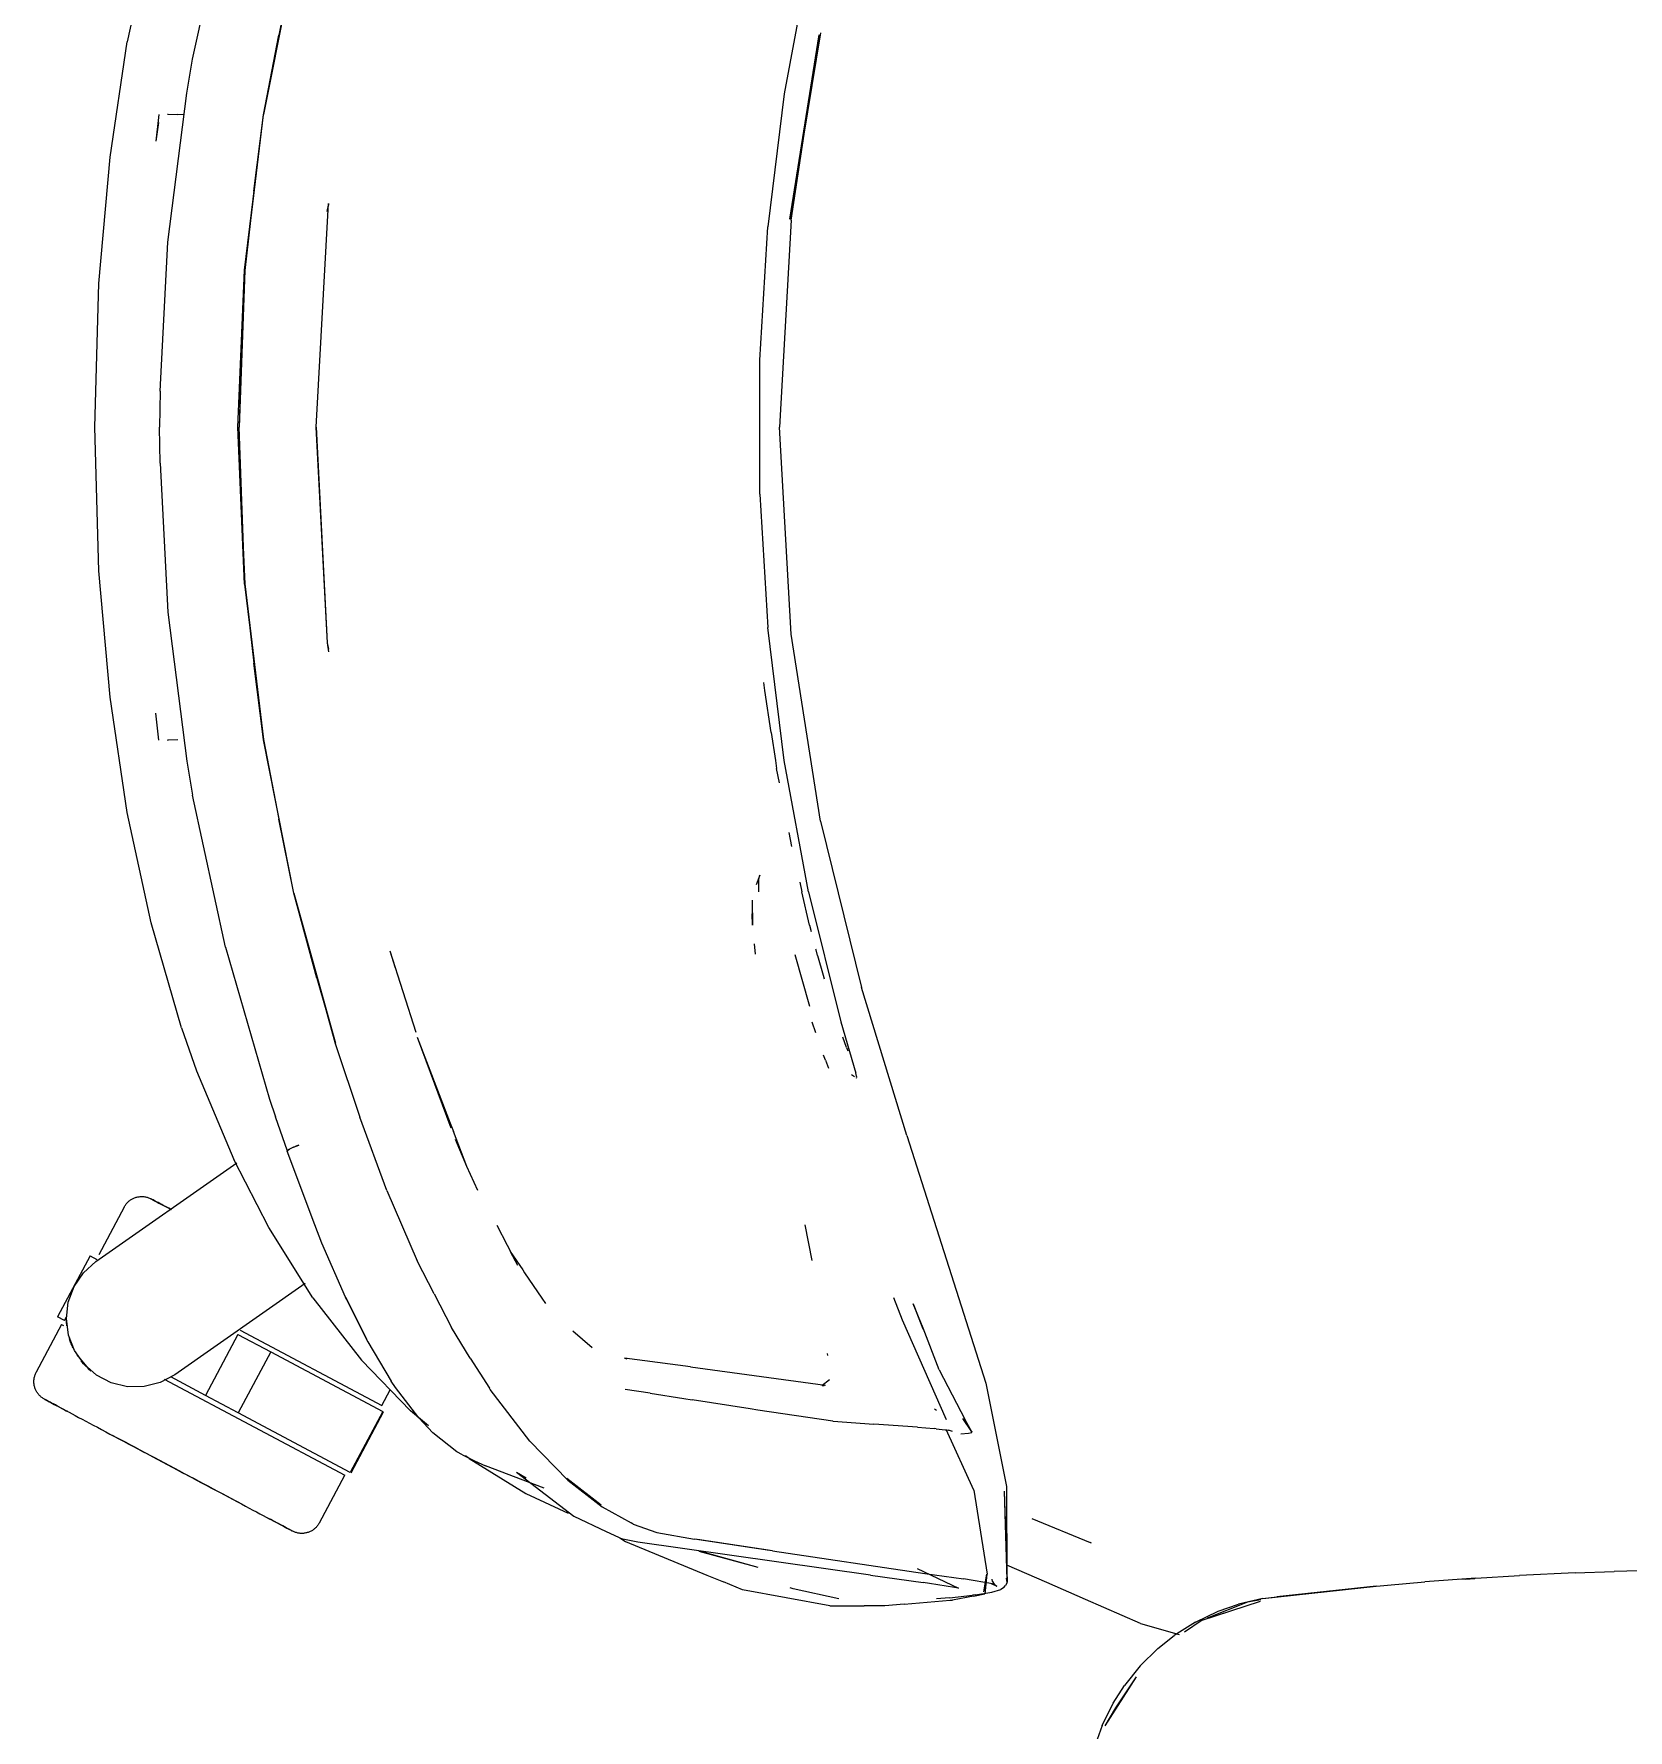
# Model space of a CAD drawing. Header units: millimetres. Extents: x 155927 to 295199, y -4084 to 97293.
# Drawn here: x 185115.8 to 185439, y 31884.3 to 32228.1 of the extents above; entities that cross this region are included whole.
import ezdxf

# ---------------------------------------------------------------- set-up
doc = ezdxf.new("R2010")
doc.units = ezdxf.units.MM
doc.header["$MEASUREMENT"] = 0
doc.layers.add('G-IMPT', color=8, linetype='CONTINUOUS', lineweight=9)
doc.layers.add('I-FURN', color=8, linetype='CONTINUOUS', lineweight=9)

msp = doc.modelspace()

# ---------------------------------------------------------------- linework, layer by layer
at = {"layer": 'G-IMPT'}
for p, q in [((185147.97, 32222.98), (185154.64, 32253.77)), ((185139.54, 32248.87), (185134.73, 32226.51)), ((185162.32, 32211.71), (185168.53, 32242.95)), ((185168.53, 32242.95), (185162.32, 32211.79)), ((185168.49, 32242.84), (185165.42, 32227.81)), ((185272.82, 32242.6), (185267.89, 32215.93)), ((185131.23, 32203.09), (185134.73, 32226.51)), ((185162.32, 32211.71), (185165.42, 32227.81)), ((185275.28, 32228.28), (185269.02, 32190.54)), ((185269.02, 32190.54), (185275.02, 32227.9)), ((185269.28, 32190.37), (185275.02, 32227.9)), ((185146.78, 32216.06), (185147.97, 32222.98)), ((185142.97, 32185.89), (185146.78, 32216.06)), ((185267.89, 32215.93), (185264.59, 32189.01)), ((185141.14, 32211.79), (185140.49, 32206.38)), ((185141.06, 32210.15), (185140.49, 32206.38)), ((185142.9, 32211.82), (185144.99, 32211.75)), ((185142.9, 32211.82), (185143.01, 32211.82)), ((185146.23, 32211.71), (185144.99, 32211.75)), ((185158.5, 32180.2), (185162.32, 32211.79)), ((185158.53, 32180.16), (185162.32, 32211.71)), ((185160.38, 32196.23), (185162.32, 32211.71)), ((185128.97, 32177.52), (185131.23, 32203.09)), ((185160.38, 32196.23), (185158.53, 32180.16)), ((185172.99, 32148.38), (185175.49, 32193.72)), ((185175.49, 32193.72), (185175.26, 32192.11)), ((185175.26, 32192.11), (185175.49, 32193.41)), ((185175.54, 32193.66), (185175.49, 32193.41)), ((185262.94, 32161.94), (185264.59, 32189.01)), ((185269.28, 32190.37), (185266.93, 32148.38)), ((185141.36, 32155.69), (185142.97, 32185.89)), ((185157.16, 32148.38), (185158.5, 32180.2)), ((185158.53, 32180.16), (185157.39, 32148.38)), ((185158.53, 32180.16), (185157.86, 32165.26)), ((185128.12, 32148.38), (185128.97, 32177.52)), ((185157.86, 32165.26), (185157.39, 32148.38)), ((185262.94, 32134.82), (185262.94, 32161.94)), ((185141.36, 32155.69), (185141.26, 32148.38)), ((185128.97, 32119.24), (185128.12, 32148.38)), ((185141.36, 32141.07), (185141.26, 32148.38)), ((185158.5, 32116.56), (185157.16, 32148.38)), ((185157.86, 32131.5), (185157.39, 32148.38)), ((185158.53, 32116.6), (185157.39, 32148.38)), ((185172.93, 32148.38), (185175.26, 32104.65)), ((185172.99, 32148.38), (185175.26, 32104.65)), ((185269.28, 32106.39), (185266.93, 32148.38)), ((185141.36, 32141.07), (185142.97, 32110.86)), ((185262.94, 32134.82), (185264.59, 32107.75)), ((185157.86, 32131.5), (185158.53, 32116.6)), ((185131.23, 32093.67), (185128.97, 32119.24)), ((185158.5, 32116.56), (185162.32, 32084.97)), ((185158.53, 32116.6), (185162.32, 32085.05)), ((185158.53, 32116.6), (185160.38, 32100.52)), ((185142.97, 32110.86), (185146.78, 32080.69)), ((185267.89, 32080.83), (185264.59, 32107.75)), ((185275.28, 32068.48), (185269.28, 32106.39)), ((185175.26, 32104.65), (185175.52, 32102.87)), ((185175.26, 32104.65), (185175.49, 32103.35)), ((185175.54, 32103.1), (185175.49, 32103.35)), ((185162.32, 32085.05), (185160.38, 32100.52)), ((185263.97, 32094.98), (185263.79, 32096.64)), ((185134.73, 32070.25), (185131.23, 32093.67)), ((185265.26, 32086.46), (185263.97, 32094.98)), ((185141.14, 32084.96), (185140.49, 32090.38)), ((185265.26, 32086.46), (185266.12, 32080.83)), ((185144.99, 32085.01), (185142.9, 32084.93)), ((185142.9, 32084.93), (185143.01, 32084.93)), ((185168.49, 32053.92), (185162.32, 32085.05)), ((185162.32, 32085.05), (185165.42, 32068.94)), ((185168.49, 32053.92), (185162.32, 32084.97)), ((185146.78, 32080.69), (185147.97, 32073.77)), ((185266.12, 32080.83), (185266.36, 32079.2)), ((185266.92, 32076.3), (185266.36, 32079.2)), ((185272.82, 32054.16), (185267.89, 32080.83)), ((185154.64, 32042.98), (185147.97, 32073.77)), ((185139.54, 32047.88), (185134.73, 32070.25)), ((185168.49, 32053.92), (185165.42, 32068.94)), ((185275.28, 32068.48), (185283.59, 32034.79)), ((185268.84, 32066.2), (185269.38, 32063.38)), ((185262.93, 32057.57), (185262.24, 32055.62)), ((185262.71, 32056.52), (185262.68, 32054.21)), ((185262.71, 32056.52), (185262.93, 32057.57)), ((185271.04, 32056.15), (185271.5, 32054.18)), ((185173.15, 32036.67), (185168.49, 32053.92)), ((185168.49, 32053.92), (185176.88, 32023.42)), ((185168.49, 32053.92), (185176.92, 32023.51)), ((185261.39, 32052.51), (185261.48, 32047.45)), ((185261.39, 32052.51), (185261.4, 32049.73)), ((185262.67, 32054.35), (185262.68, 32054.21)), ((185273.05, 32047.42), (185271.5, 32054.18)), ((185272.82, 32054.16), (185279.36, 32027.84)), ((185145.71, 32026.64), (185139.54, 32047.88)), ((185261.48, 32047.45), (185261.4, 32049.73)), ((185273.05, 32047.42), (185273.39, 32046.13)), ((185154.64, 32042.98), (185163.58, 32012.16)), ((185187.94, 32042.24), (185189.02, 32038.8)), ((185187.94, 32042.24), (185193.2, 32025.75)), ((185261.79, 32043.66), (185262.01, 32041.57)), ((185273.08, 32030.94), (185270.15, 32041.41)), ((185274.35, 32042.41), (185274.3, 32042.58)), ((185274.67, 32041.27), (185274.35, 32042.41)), ((185274.67, 32041.27), (185275.78, 32037.27)), ((185173.15, 32036.67), (185176.92, 32023.51)), ((185275.78, 32037.27), (185275.99, 32036.58)), ((185292.78, 32004.82), (185283.59, 32034.79)), ((185273.52, 32027.85), (185274.25, 32025.64)), ((185279.36, 32027.84), (185282.44, 32017.41)), ((185145.71, 32026.64), (185148.79, 32017.91)), ((185193.47, 32024.76), (185200.29, 32006.36)), ((185193.47, 32024.76), (185200.19, 32007.31)), ((185280.52, 32022.64), (185279.78, 32024.74)), ((185176.88, 32023.42), (185181.88, 32008.51)), ((185276.24, 32020.09), (185275.86, 32021.1)), ((185280.52, 32022.64), (185280.77, 32021.98)), ((185148.79, 32017.91), (185156.3, 31999.93)), ((185276.24, 32020.09), (185276.85, 32018.43)), ((185281.54, 32017.16), (185281.75, 32017.01)), ((185281.54, 32017.16), (185282.15, 32016.77)), ((185282.5, 32017.14), (185282.44, 32017.41)), ((185282.58, 32016.85), (185282.5, 32017.14)), ((185282.63, 32016.62), (185282.58, 32016.85)), ((185282.55, 32016.39), (185282.63, 32016.62)), ((185163.58, 32012.16), (185164.77, 32008.55)), ((185167.18, 32001.62), (185164.77, 32008.55)), ((185187.34, 31993.63), (185181.88, 32008.51)), ((185200.19, 32007.31), (185200.85, 32005.59)), ((185203.58, 31998.51), (185200.85, 32005.59)), ((185203.58, 31998.51), (185201.27, 32003.95)), ((185292.78, 32004.82), (185308.77, 31954.58)), ((185163.4, 31986.16), (185156.3, 31999.93)), ((185167.14, 32001.62), (185167.18, 32001.75)), ((185172.72, 31986.66), (185167.14, 32001.62)), ((185167.18, 32001.75), (185167.58, 32002.02)), ((185167.18, 32001.75), (185167.19, 32001.8)), ((185167.18, 32001.75), (185167.18, 32001.62)), ((185167.58, 32002.02), (185167.19, 32001.8)), ((185168.41, 32002.4), (185167.58, 32002.02)), ((185167.76, 32002.12), (185167.58, 32002.02)), ((185168.41, 32002.4), (185167.76, 32002.12)), ((185168.41, 32002.4), (185169.47, 32002.83)), ((185168.41, 32002.4), (185168.87, 32002.6)), ((185169.47, 32002.83), (185168.87, 32002.6)), ((185205.77, 31993.66), (185203.58, 31998.51)), ((185187.34, 31993.63), (185193.52, 31979.4)), ((185172.37, 31971.86), (185163.4, 31986.16)), ((185174.19, 31982.97), (185172.72, 31986.66)), ((185209.64, 31986.61), (185213.83, 31978.51)), ((185272.06, 31986.71), (185273.47, 31979.45)), ((185178.97, 31972.02), (185174.19, 31982.97)), ((185196.91, 31972.67), (185193.52, 31979.4)), ((185212.33, 31981.28), (185214.88, 31977.53)), ((185212.33, 31981.28), (185213.83, 31978.51)), ((185214.88, 31977.53), (185215.28, 31976.95)), ((185215.28, 31976.95), (185218.77, 31971.82)), ((185179.19, 31971.57), (185178.97, 31972.02)), ((185178.97, 31972.02), (185183.49, 31962.96)), ((185178.97, 31972.02), (185183.19, 31963.56)), ((185196.91, 31972.67), (185200.48, 31965.88)), ((185172.37, 31971.86), (185182.18, 31959.26)), ((185179.19, 31971.57), (185183.49, 31962.96)), ((185218.77, 31971.82), (185219.52, 31970.71)), ((185290.05, 31971.98), (185291.79, 31967.4)), ((185296.09, 31965.76), (185294.07, 31970.66)), ((185294.07, 31970.66), (185296.09, 31965.56)), ((185296.09, 31965.56), (185294.3, 31970.09)), ((185204.25, 31959.65), (185200.48, 31965.88)), ((185225.05, 31965.18), (185228.95, 31961.85)), ((185291.79, 31967.4), (185300.71, 31947.24)), ((185299.34, 31957.29), (185296.09, 31965.76)), ((185183.49, 31962.96), (185183.19, 31963.56)), ((185183.49, 31962.96), (185188.23, 31954.97)), ((185192.13, 31948.97), (185182.18, 31959.26)), ((185204.25, 31959.65), (185208.13, 31953.56)), ((185248.9, 31957.91), (185235.54, 31959.68)), ((185235.54, 31959.68), (185236.02, 31959.54)), ((185276.73, 31960.23), (185276.69, 31960.58)), ((185189.09, 31953.68), (185188.23, 31954.97)), ((185248.9, 31957.91), (185276.23, 31954.17)), ((185277.09, 31955.28), (185275.53, 31954.04)), ((185299.34, 31957.29), (185304.62, 31947.18)), ((185193.8, 31947.55), (185189.09, 31953.68)), ((185208.3, 31953.3), (185208.13, 31953.56)), ((185216.32, 31942.86), (185208.3, 31953.3)), ((185240.71, 31952.55), (185235.64, 31953.3)), ((185240.71, 31952.55), (185247.55, 31951.49)), ((185247.55, 31951.49), (185249.21, 31951.23)), ((185275.74, 31954.08), (185275.97, 31954.12)), ((185276.23, 31954.17), (185275.97, 31954.12)), ((185308.77, 31954.58), (185312.96, 31933.62)), ((185195.81, 31945.97), (185192.13, 31948.97)), ((185260.98, 31949.36), (185249.21, 31951.23)), ((185262.53, 31949.11), (185260.98, 31949.36)), ((185277.75, 31946.9), (185262.53, 31949.11)), ((185298.34, 31949.41), (185298.77, 31949.14)), ((185193.8, 31947.55), (185196.7, 31944.52)), ((185201.56, 31940.66), (185196.7, 31944.52)), ((185277.75, 31946.9), (185277.83, 31946.89)), ((185277.83, 31946.89), (185286.07, 31946.28)), ((185294.91, 31945.64), (185286.07, 31946.28)), ((185294.91, 31945.64), (185298.32, 31945.39)), ((185298.69, 31945.35), (185298.32, 31945.39)), ((185298.69, 31945.35), (185301.15, 31945.06)), ((185306.33, 31932.92), (185300.75, 31945.21)), ((185301.15, 31945.06), (185301.22, 31945.04)), ((185301.99, 31944.76), (185301.22, 31945.04)), ((185305.97, 31944.73), (185304.13, 31947.43)), ((185305.97, 31944.73), (185304.62, 31947.18)), ((185305.25, 31944.45), (185305.94, 31944.6)), ((185305.94, 31944.6), (185305.97, 31944.73)), ((185305.97, 31944.73), (185306, 31944.9)), ((185224.05, 31934.96), (185216.32, 31942.86)), ((185303.73, 31944.29), (185305.25, 31944.45)), ((185202.7, 31940.05), (185201.56, 31940.66)), ((185202.7, 31940.05), (185205.14, 31938.87)), ((185204.06, 31939.35), (185203.29, 31939.85)), ((185204.06, 31939.35), (185215.5, 31932.23)), ((185205.14, 31938.87), (185207.36, 31937.8)), ((185219.27, 31933.29), (185207.36, 31937.8)), ((185213.62, 31936.52), (185225.27, 31927.61)), ((185213.62, 31936.52), (185215.57, 31935.41)), ((185230.79, 31929.87), (185223.84, 31935.27)), ((185223.84, 31935.27), (185227.42, 31932.46)), ((185224.05, 31934.96), (185231.02, 31929.54)), ((185215.5, 31932.23), (185224.13, 31928.25)), ((185230.79, 31929.87), (185227.42, 31932.46)), ((185306.33, 31932.92), (185309.05, 31915.87)), ((185312.52, 31932.73), (185313.11, 31914.29)), ((185312.52, 31932.73), (185313.01, 31914.75)), ((185312.96, 31933.62), (185313.01, 31914.75)), ((185225.27, 31927.61), (185231.84, 31924.54)), ((185231.02, 31929.54), (185236.85, 31926.26)), ((185231.84, 31924.54), (185235.21, 31922.97)), ((185237.28, 31926.04), (185236.85, 31926.26)), ((185237.28, 31926.04), (185242.07, 31924.29)), ((185242.07, 31924.29), (185249.74, 31922.99)), ((185318.1, 31927.19), (185329.96, 31922.27)), ((185234.59, 31923.26), (185235.76, 31922.49)), ((185238.2, 31922.33), (185235.21, 31922.97)), ((185235.76, 31922.49), (185252.22, 31915.69)), ((185285.41, 31915.65), (185238.2, 31922.33)), ((185264.9, 31920.69), (185249.74, 31922.99)), ((185264.9, 31920.69), (185250.32, 31922.92)), ((185265.5, 31920.6), (185250.32, 31922.92)), ((185262.62, 31917.2), (185250.63, 31920.45)), ((185262.62, 31917.2), (185250.73, 31920.56)), ((185265.5, 31920.6), (185296.38, 31916.04)), ((185330.23, 31922.16), (185329.96, 31922.27)), ((185294.83, 31917.02), (185303.26, 31913.02)), ((185321.17, 31914.16), (185313, 31917.73)), ((185252.22, 31915.69), (185255.58, 31914.3)), ((185259.44, 31912.71), (185255.58, 31914.3)), ((185285.41, 31915.65), (185296.08, 31914.21)), ((185297.38, 31914), (185296.08, 31914.21)), ((185296.38, 31916.04), (185304.23, 31914.93)), ((185302.4, 31913.17), (185297.38, 31914)), ((185310.5, 31913.82), (185304.23, 31914.93)), ((185308.36, 31912.29), (185309.05, 31915.87)), ((185308.36, 31912.29), (185308.98, 31915.84)), ((185308.98, 31915.84), (185308.6, 31911.88)), ((185309.88, 31913.99), (185310.98, 31913.43)), ((185309.88, 31913.99), (185310.5, 31913.82)), ((185310.15, 31914.37), (185310.08, 31914.87)), ((185310.15, 31914.37), (185310.47, 31913.83)), ((185310.47, 31913.83), (185310.98, 31913.43)), ((185312.37, 31913.11), (185312.74, 31913.6)), ((185313.13, 31914.17), (185312.74, 31913.6)), ((185313.13, 31914.17), (185312.94, 31915.04)), ((185312.94, 31915.04), (185312.97, 31914.93)), ((185313.01, 31914.75), (185312.97, 31914.93)), ((185313.11, 31914.29), (185313.01, 31914.75)), ((185329, 31910.74), (185321.17, 31914.16)), ((185386.4, 31913.31), (185397.79, 31914.3)), ((185408.08, 31915.03), (185397.79, 31914.3)), ((185406.04, 31914.89), (185404.62, 31914.76)), ((185406.04, 31914.89), (185407.94, 31914.98)), ((185408.08, 31915.03), (185416.95, 31915.59)), ((185428.26, 31916.13), (185416.95, 31915.59)), ((185428.26, 31916.13), (185436.14, 31916.42)), ((185448.44, 31916.72), (185436.14, 31916.42)), ((185277.14, 31909.47), (185259.44, 31912.71)), ((185269.69, 31912.92), (185269.12, 31913.08)), ((185279, 31910.88), (185269.69, 31912.92)), ((185292.23, 31909.78), (185301.55, 31910.59)), ((185301.39, 31911.1), (185298.79, 31910.89)), ((185301.39, 31911.1), (185306.07, 31911.62)), ((185301.55, 31910.59), (185302.02, 31910.63)), ((185306.27, 31911.44), (185302.02, 31910.63)), ((185303.26, 31913.02), (185302.4, 31913.17)), ((185306.69, 31911.7), (185306.07, 31911.62)), ((185306.27, 31911.44), (185308.6, 31911.88)), ((185306.69, 31911.7), (185309.96, 31912.23)), ((185309.96, 31912.23), (185311.83, 31912.78)), ((185312.37, 31913.11), (185311.83, 31912.78)), ((185340.12, 31905.88), (185329, 31910.74)), ((185352.61, 31906.56), (185364.46, 31910.38)), ((185361.83, 31910.17), (185353.65, 31906.97)), ((185355.31, 31907.46), (185364.46, 31910.38)), ((185364.96, 31910.96), (185360, 31909.81)), ((185364.51, 31910.67), (185361.83, 31910.17)), ((185364.96, 31910.96), (185387.91, 31913.42)), ((185364.96, 31910.96), (185386.4, 31913.31)), ((185364.96, 31910.96), (185367.78, 31911.29)), ((185387.91, 31913.42), (185367.78, 31911.29)), ((185277.14, 31909.47), (185284.1, 31909.44)), ((185288.27, 31909.44), (185284.1, 31909.44)), ((185292.23, 31909.78), (185288.27, 31909.44)), ((185351.28, 31906.17), (185355.87, 31908.36)), ((185352.61, 31906.56), (185355.31, 31907.46)), ((185355.87, 31908.36), (185360, 31909.81)), ((185340.12, 31905.88), (185347.95, 31903.63)), ((185343.65, 31900.81), (185346.96, 31903.44)), ((185351.28, 31906.17), (185346.96, 31903.44)), ((185352.61, 31906.56), (185349.03, 31904.14)), ((185340.05, 31897.27), (185343.65, 31900.81)), ((185340.05, 31897.27), (185336.86, 31893.29)), ((185333, 31885.14), (185339.32, 31895.09)), ((185334.59, 31889.74), (185336.86, 31893.29)), ((185335.16, 31888.81), (185339.32, 31895.09)), ((185332.35, 31885.23), (185334.59, 31889.74)), ((185333, 31885.14), (185335.16, 31888.81)), ((185332.35, 31885.23), (185330.64, 31880.46))]:
    msp.add_line(p, q, dxfattribs=at)
at = {"layer": 'I-FURN'}
for p, q in [((185128.34, 31979.24), (185156.93, 31999.26)), ((185134.08, 31990.29), (185128.93, 31980.6)), ((185134.08, 31990.29), (185134.16, 31990.43)), ((185134.16, 31990.43), (185134.24, 31990.56)), ((185134.24, 31990.56), (185134.33, 31990.7)), ((185134.33, 31990.7), (185134.43, 31990.83)), ((185134.43, 31990.83), (185134.53, 31990.96)), ((185134.53, 31990.96), (185134.63, 31991.08)), ((185134.63, 31991.08), (185134.74, 31991.2)), ((185134.74, 31991.2), (185134.86, 31991.31)), ((185134.86, 31991.31), (185134.98, 31991.42)), ((185134.98, 31991.42), (185135.1, 31991.52)), ((185135.1, 31991.52), (185135.23, 31991.62)), ((185135.23, 31991.62), (185135.36, 31991.72)), ((185135.36, 31991.72), (185135.49, 31991.8)), ((185135.49, 31991.8), (185135.63, 31991.89)), ((185135.63, 31991.89), (185135.77, 31991.96)), ((185135.77, 31991.96), (185135.91, 31992.04)), ((185135.91, 31992.04), (185136.06, 31992.1)), ((185136.06, 31992.1), (185136.21, 31992.16)), ((185136.21, 31992.16), (185136.36, 31992.22)), ((185136.36, 31992.22), (185136.52, 31992.26)), ((185136.52, 31992.26), (185136.67, 31992.31)), ((185136.67, 31992.31), (185136.83, 31992.34)), ((185136.83, 31992.34), (185136.99, 31992.37)), ((185136.99, 31992.37), (185137.15, 31992.39)), ((185137.15, 31992.39), (185137.31, 31992.41)), ((185137.31, 31992.41), (185137.47, 31992.42)), ((185137.47, 31992.42), (185137.63, 31992.42)), ((185137.63, 31992.42), (185137.79, 31992.42)), ((185137.79, 31992.42), (185137.95, 31992.41)), ((185137.95, 31992.41), (185138.11, 31992.4)), ((185138.11, 31992.4), (185138.27, 31992.37)), ((185138.27, 31992.37), (185138.43, 31992.35)), ((185138.43, 31992.35), (185138.59, 31992.31)), ((185138.59, 31992.31), (185138.74, 31992.27)), ((185138.74, 31992.27), (185138.9, 31992.22)), ((185138.9, 31992.22), (185139.05, 31992.17)), ((185139.05, 31992.17), (185139.2, 31992.11)), ((185139.2, 31992.11), (185139.35, 31992.04)), ((185139.35, 31992.04), (185139.49, 31991.97)), ((185139.49, 31991.97), (185139.53, 31991.95)), ((185139.53, 31991.95), (185139.55, 31991.94)), ((185139.54, 31991.95), (185139.53, 31991.95)), ((185139.58, 31991.93), (185139.54, 31991.95)), ((185139.55, 31991.94), (185139.61, 31991.91)), ((185139.66, 31991.88), (185139.58, 31991.93)), ((185139.61, 31991.91), (185139.71, 31991.86)), ((185139.78, 31991.82), (185139.66, 31991.88)), ((185139.71, 31991.86), (185139.85, 31991.78)), ((185139.94, 31991.73), (185139.78, 31991.82)), ((185139.85, 31991.78), (185140.03, 31991.69)), ((185140.15, 31991.63), (185139.94, 31991.73)), ((185140.03, 31991.69), (185140.25, 31991.57)), ((185140.39, 31991.5), (185140.15, 31991.63)), ((185140.25, 31991.57), (185140.51, 31991.43)), ((185140.67, 31991.35), (185140.39, 31991.5)), ((185140.51, 31991.43), (185140.81, 31991.27)), ((185140.98, 31991.18), (185140.67, 31991.35)), ((185140.81, 31991.27), (185141.14, 31991.1)), ((185141.34, 31990.99), (185140.98, 31991.18)), ((185141.14, 31991.1), (185141.52, 31990.9)), ((185141.73, 31990.78), (185141.34, 31990.99)), ((185141.52, 31990.9), (185141.93, 31990.68)), ((185142.16, 31990.55), (185141.73, 31990.78)), ((185141.93, 31990.68), (185142.37, 31990.44)), ((185142.63, 31990.31), (185142.16, 31990.55)), ((185142.37, 31990.44), (185142.85, 31990.19)), ((185143.13, 31990.04), (185142.63, 31990.31)), ((185142.85, 31990.19), (185143.37, 31989.91)), ((185143.66, 31989.75), (185143.13, 31990.04)), ((185127.18, 31980.4), (185120.61, 31968.04)), ((185125.83, 31976.98), (185128.34, 31979.24)), ((185127.18, 31980.4), (185128.57, 31979.66)), ((185128.57, 31979.66), (185128.49, 31979.7)), ((185123.93, 31974.2), (185125.83, 31976.98)), ((185122.76, 31971.03), (185123.93, 31974.2)), ((185170.82, 31974.82), (185144.39, 31956.31)), ((185122.37, 31967.68), (185122.76, 31971.03)), ((185121.42, 31966.47), (185116.27, 31956.79)), ((185122, 31967.3), (185120.61, 31968.04)), ((185121.42, 31966.47), (185121.79, 31966.27)), ((185121.92, 31967.34), (185122, 31967.3)), ((185122, 31967.3), (185122.4, 31968.05)), ((185122.8, 31964.34), (185122.37, 31967.68)), ((185157.63, 31965.34), (185186.32, 31950.08)), ((185124.02, 31961.19), (185122.8, 31964.34)), ((185157.16, 31964.46), (185150.58, 31952.1)), ((185157.16, 31964.46), (185163.8, 31960.93)), ((185125.95, 31958.43), (185124.02, 31961.19)), ((185124.5, 31960.35), (185126.79, 31957.57)), ((185128.49, 31956.21), (185125.95, 31958.43)), ((185163.8, 31960.93), (185157.22, 31948.57)), ((185163.8, 31960.93), (185186.51, 31948.85)), ((185115.8, 31955.05), (185115.81, 31955.21)), ((185115.8, 31954.89), (185115.8, 31955.05)), ((185115.8, 31954.73), (185115.8, 31954.89)), ((185115.81, 31955.21), (185115.83, 31955.37)), ((185115.83, 31955.37), (185115.85, 31955.53)), ((185115.85, 31955.53), (185115.88, 31955.69)), ((185115.88, 31955.69), (185115.91, 31955.85)), ((185115.91, 31955.85), (185115.95, 31956)), ((185115.95, 31956), (185116, 31956.16)), ((185116, 31956.16), (185116.05, 31956.31)), ((185116.05, 31956.31), (185116.11, 31956.46)), ((185116.11, 31956.46), (185116.18, 31956.6)), ((185116.18, 31956.6), (185116.25, 31956.75)), ((185116.25, 31956.75), (185116.27, 31956.79)), ((185126.79, 31957.57), (185127.32, 31957.09)), ((185131.49, 31954.66), (185128.49, 31956.21)), ((185144.39, 31956.31), (185141.41, 31954.73)), ((185142.2, 31955.42), (185178.81, 31935.96)), ((185150.58, 31952.1), (185143.53, 31955.85)), ((185115.81, 31954.56), (185115.8, 31954.73)), ((185115.83, 31954.4), (185115.81, 31954.56)), ((185115.85, 31954.24), (185115.83, 31954.4)), ((185115.88, 31954.09), (185115.85, 31954.24)), ((185115.91, 31953.93), (185115.88, 31954.09)), ((185115.96, 31953.77), (185115.91, 31953.93)), ((185116, 31953.62), (185115.96, 31953.77)), ((185116.06, 31953.47), (185116, 31953.62)), ((185116.12, 31953.32), (185116.06, 31953.47)), ((185116.18, 31953.17), (185116.12, 31953.32)), ((185116.26, 31953.03), (185116.18, 31953.17)), ((185116.33, 31952.89), (185116.26, 31953.03)), ((185116.42, 31952.75), (185116.33, 31952.89)), ((185116.51, 31952.61), (185116.42, 31952.75)), ((185116.6, 31952.48), (185116.51, 31952.61)), ((185116.7, 31952.35), (185116.6, 31952.48)), ((185116.8, 31952.23), (185116.7, 31952.35)), ((185116.91, 31952.11), (185116.8, 31952.23)), ((185117.03, 31952), (185116.91, 31952.11)), ((185117.14, 31951.89), (185117.03, 31952)), ((185117.27, 31951.78), (185117.14, 31951.89)), ((185117.39, 31951.68), (185117.27, 31951.78)), ((185117.52, 31951.59), (185117.39, 31951.68)), ((185117.66, 31951.5), (185117.52, 31951.59)), ((185117.79, 31951.42), (185117.66, 31951.5)), ((185117.94, 31951.34), (185117.79, 31951.42)), ((185134.77, 31953.87), (185131.49, 31954.66)), ((185138.14, 31953.9), (185134.77, 31953.87)), ((185141.41, 31954.73), (185138.14, 31953.9)), ((185157.22, 31948.57), (185150.58, 31952.1)), ((185186.32, 31950.08), (185188, 31953.24)), ((185117.94, 31951.33), (185117.94, 31951.34)), ((185117.94, 31951.34), (185117.96, 31951.33)), ((185117.98, 31951.31), (185117.94, 31951.33)), ((185117.96, 31951.33), (185118.02, 31951.29)), ((185118.06, 31951.27), (185117.98, 31951.31)), ((185118.02, 31951.29), (185118.12, 31951.24)), ((185118.19, 31951.2), (185118.06, 31951.27)), ((185118.12, 31951.24), (185118.26, 31951.17)), ((185118.35, 31951.12), (185118.19, 31951.2)), ((185118.26, 31951.17), (185118.44, 31951.07)), ((185118.55, 31951.01), (185118.35, 31951.12)), ((185118.44, 31951.07), (185118.66, 31950.95)), ((185118.79, 31950.88), (185118.55, 31951.01)), ((185118.66, 31950.95), (185118.91, 31950.82)), ((185119.07, 31950.73), (185118.79, 31950.88)), ((185118.91, 31950.82), (185119.21, 31950.66)), ((185119.39, 31950.56), (185119.07, 31950.73)), ((185119.21, 31950.66), (185119.55, 31950.48)), ((185119.74, 31950.38), (185119.39, 31950.56)), ((185119.55, 31950.48), (185119.92, 31950.28)), ((185120.14, 31950.17), (185119.74, 31950.38)), ((185119.92, 31950.28), (185120.33, 31950.06)), ((185120.57, 31949.94), (185120.14, 31950.17)), ((185120.33, 31950.06), (185120.78, 31949.83)), ((185121.03, 31949.69), (185120.57, 31949.94)), ((185120.78, 31949.83), (185121.26, 31949.57)), ((185121.53, 31949.42), (185121.03, 31949.69)), ((185121.26, 31949.57), (185121.77, 31949.3)), ((185122.07, 31949.14), (185121.53, 31949.42)), ((185121.77, 31949.3), (185122.33, 31949)), ((185122.64, 31948.84), (185122.07, 31949.14)), ((185122.33, 31949), (185122.91, 31948.69)), ((185122.91, 31948.69), (185123.53, 31948.36)), ((185123.53, 31948.36), (185124.17, 31948.02)), ((185124.17, 31948.02), (185124.85, 31947.66)), ((185179.93, 31936.49), (185157.22, 31948.57)), ((185186.51, 31948.85), (185179.93, 31936.49)), ((185180.1, 31936.4), (185186.68, 31948.76)), ((185124.85, 31947.66), (185125.56, 31947.28)), ((185125.56, 31947.28), (185126.29, 31946.89)), ((185126.29, 31946.89), (185127.06, 31946.49)), ((185127.06, 31946.49), (185127.84, 31946.07)), ((185127.84, 31946.07), (185128.66, 31945.64)), ((185128.66, 31945.64), (185129.49, 31945.19)), ((185129.49, 31945.19), (185130.35, 31944.74)), ((185130.35, 31944.74), (185131.22, 31944.27)), ((185131.22, 31944.27), (185132.12, 31943.79)), ((185132.61, 31943.53), (185131.71, 31944.01)), ((185132.12, 31943.79), (185133.03, 31943.31)), ((185133.53, 31943.04), (185132.61, 31943.53)), ((185133.03, 31943.31), (185133.96, 31942.81)), ((185134.47, 31942.54), (185133.53, 31943.04)), ((185133.96, 31942.81), (185134.91, 31942.31)), ((185135.42, 31942.04), (185134.47, 31942.54)), ((185134.91, 31942.31), (185135.87, 31941.8)), ((185136.39, 31941.53), (185135.42, 31942.04)), ((185135.87, 31941.8), (185136.83, 31941.29)), ((185137.36, 31941.01), (185136.39, 31941.53)), ((185136.83, 31941.29), (185137.81, 31940.77)), ((185138.34, 31940.48), (185137.36, 31941.01)), ((185137.81, 31940.77), (185138.8, 31940.24)), ((185139.34, 31939.96), (185138.34, 31940.48)), ((185138.8, 31940.24), (185139.79, 31939.71)), ((185140.33, 31939.43), (185139.34, 31939.96)), ((185139.79, 31939.71), (185140.79, 31939.18)), ((185141.33, 31938.9), (185140.33, 31939.43)), ((185140.79, 31939.18), (185141.8, 31938.65)), ((185142.34, 31938.36), (185141.33, 31938.9)), ((185141.8, 31938.65), (185142.8, 31938.12)), ((185143.34, 31937.83), (185142.34, 31938.36)), ((185142.8, 31938.12), (185143.81, 31937.58)), ((185144.35, 31937.29), (185143.34, 31937.83)), ((185143.81, 31937.58), (185144.81, 31937.05)), ((185145.35, 31936.76), (185144.35, 31937.29)), ((185144.81, 31937.05), (185145.81, 31936.51)), ((185146.35, 31936.23), (185145.35, 31936.76)), ((185145.81, 31936.51), (185146.81, 31935.98)), ((185147.35, 31935.7), (185146.35, 31936.23)), ((185146.81, 31935.98), (185147.8, 31935.46)), ((185148.33, 31935.17), (185147.35, 31935.7)), ((185147.8, 31935.46), (185148.78, 31934.93)), ((185149.31, 31934.65), (185148.33, 31935.17)), ((185148.78, 31934.93), (185149.76, 31934.42)), ((185150.28, 31934.14), (185149.31, 31934.65)), ((185149.76, 31934.42), (185150.72, 31933.9)), ((185173.66, 31926.27), (185178.81, 31935.96)), ((185151.24, 31933.63), (185150.28, 31934.14)), ((185150.72, 31933.9), (185151.67, 31933.4)), ((185152.18, 31933.13), (185151.24, 31933.63)), ((185151.67, 31933.4), (185152.61, 31932.9)), ((185153.11, 31932.63), (185152.18, 31933.13)), ((185152.61, 31932.9), (185153.53, 31932.41)), ((185154.02, 31932.15), (185153.11, 31932.63)), ((185153.53, 31932.41), (185154.44, 31931.93)), ((185154.92, 31931.67), (185154.02, 31932.15)), ((185154.44, 31931.93), (185155.33, 31931.46)), ((185155.8, 31931.21), (185154.92, 31931.67)), ((185155.33, 31931.46), (185156.19, 31930.99)), ((185156.65, 31930.75), (185155.8, 31931.21)), ((185156.19, 31930.99), (185157.04, 31930.54)), ((185157.49, 31930.31), (185156.65, 31930.75)), ((185157.04, 31930.54), (185157.87, 31930.11)), ((185157.87, 31930.11), (185158.67, 31929.68)), ((185158.67, 31929.68), (185159.44, 31929.27)), ((185159.44, 31929.27), (185160.19, 31928.87)), ((185160.19, 31928.87), (185160.91, 31928.48)), ((185160.91, 31928.48), (185161.61, 31928.12)), ((185161.61, 31928.12), (185162.27, 31927.76)), ((185162.27, 31927.76), (185162.91, 31927.43)), ((185162.91, 31927.43), (185163.51, 31927.11)), ((185163.82, 31926.94), (185163.24, 31927.25)), ((185163.51, 31927.11), (185164.08, 31926.8)), ((185164.37, 31926.65), (185163.82, 31926.94)), ((185164.08, 31926.8), (185164.61, 31926.52)), ((185164.89, 31926.37), (185164.37, 31926.65)), ((185164.61, 31926.52), (185165.11, 31926.25)), ((185165.37, 31926.12), (185164.89, 31926.37)), ((185165.11, 31926.25), (185165.58, 31926)), ((185165.82, 31925.88), (185165.37, 31926.12)), ((185165.58, 31926), (185166.01, 31925.78)), ((185166.23, 31925.66), (185165.82, 31925.88)), ((185166.01, 31925.78), (185166.4, 31925.57)), ((185166.6, 31925.46), (185166.23, 31925.66)), ((185166.4, 31925.57), (185166.76, 31925.38)), ((185166.93, 31925.28), (185166.6, 31925.46)), ((185166.76, 31925.38), (185167.08, 31925.21)), ((185167.23, 31925.13), (185166.93, 31925.28)), ((185167.08, 31925.21), (185167.35, 31925.06)), ((185167.49, 31924.99), (185167.23, 31925.13)), ((185167.35, 31925.06), (185167.6, 31924.93)), ((185167.71, 31924.87), (185167.49, 31924.99)), ((185167.6, 31924.93), (185167.8, 31924.83)), ((185167.89, 31924.78), (185167.71, 31924.87)), ((185167.8, 31924.83), (185167.96, 31924.74)), ((185168.03, 31924.7), (185167.89, 31924.78)), ((185167.96, 31924.74), (185168.08, 31924.67)), ((185168.13, 31924.65), (185168.03, 31924.7)), ((185168.08, 31924.67), (185168.16, 31924.63)), ((185168.19, 31924.62), (185168.13, 31924.65)), ((185168.16, 31924.63), (185168.2, 31924.61)), ((185168.21, 31924.61), (185168.19, 31924.62)), ((185168.2, 31924.61), (185168.21, 31924.61)), ((185168.25, 31924.59), (185168.21, 31924.61)), ((185168.39, 31924.51), (185168.25, 31924.59)), ((185168.54, 31924.45), (185168.39, 31924.51)), ((185168.69, 31924.39), (185168.54, 31924.45)), ((185168.84, 31924.34), (185168.69, 31924.39)), ((185169, 31924.29), (185168.84, 31924.34)), ((185169.15, 31924.25), (185169, 31924.29)), ((185169.31, 31924.21), (185169.15, 31924.25)), ((185169.47, 31924.18), (185169.31, 31924.21)), ((185169.63, 31924.16), (185169.47, 31924.18)), ((185169.79, 31924.15), (185169.63, 31924.16)), ((185169.95, 31924.14), (185169.79, 31924.15)), ((185170.11, 31924.13), (185169.95, 31924.14)), ((185170.27, 31924.14), (185170.11, 31924.13)), ((185170.43, 31924.15), (185170.27, 31924.14)), ((185170.59, 31924.16), (185170.43, 31924.15)), ((185170.75, 31924.19), (185170.59, 31924.16)), ((185170.91, 31924.22), (185170.75, 31924.19)), ((185171.07, 31924.25), (185170.91, 31924.22)), ((185171.22, 31924.29), (185171.07, 31924.25)), ((185171.38, 31924.34), (185171.22, 31924.29)), ((185171.53, 31924.39), (185171.38, 31924.34)), ((185171.68, 31924.46), (185171.53, 31924.39)), ((185171.83, 31924.52), (185171.68, 31924.46)), ((185171.97, 31924.59), (185171.83, 31924.52)), ((185172.11, 31924.67), (185171.97, 31924.59)), ((185172.25, 31924.75), (185172.11, 31924.67)), ((185172.38, 31924.84), (185172.25, 31924.75)), ((185172.52, 31924.94), (185172.38, 31924.84)), ((185172.64, 31925.04), (185172.52, 31924.94)), ((185172.77, 31925.14), (185172.64, 31925.04)), ((185172.88, 31925.25), (185172.77, 31925.14)), ((185173, 31925.36), (185172.88, 31925.25)), ((185173.11, 31925.48), (185173, 31925.36)), ((185173.21, 31925.6), (185173.11, 31925.48)), ((185173.31, 31925.73), (185173.21, 31925.6)), ((185173.41, 31925.86), (185173.31, 31925.73)), ((185173.5, 31925.99), (185173.41, 31925.86)), ((185173.58, 31926.13), (185173.5, 31925.99)), ((185173.66, 31926.27), (185173.58, 31926.13))]:
    msp.add_line(p, q, dxfattribs=at)
for points in [[(185122.47, 31966.24), (185122.43, 31966.61), (185122.39, 31967.28), (185122.4, 31967.82), (185122.4, 31968.05)], [(185126.44, 31957.91), (185126.04, 31958.31), (185125.67, 31958.72), (185125.34, 31959.14)]]:
    msp.add_open_spline(points, degree=3, dxfattribs=at)
msp.add_open_spline([(185123.73, 31961.74), (185123.66, 31961.9), (185123.37, 31962.54), (185123.14, 31963.16), (185123, 31963.63)], degree=3, knots=[-0.5319761, -0.5319761, -0.5319761, -0.5319761, -0.5, -0.4, -0.4, -0.4, -0.4], dxfattribs=at)

doc.saveas('drawing.dxf')
